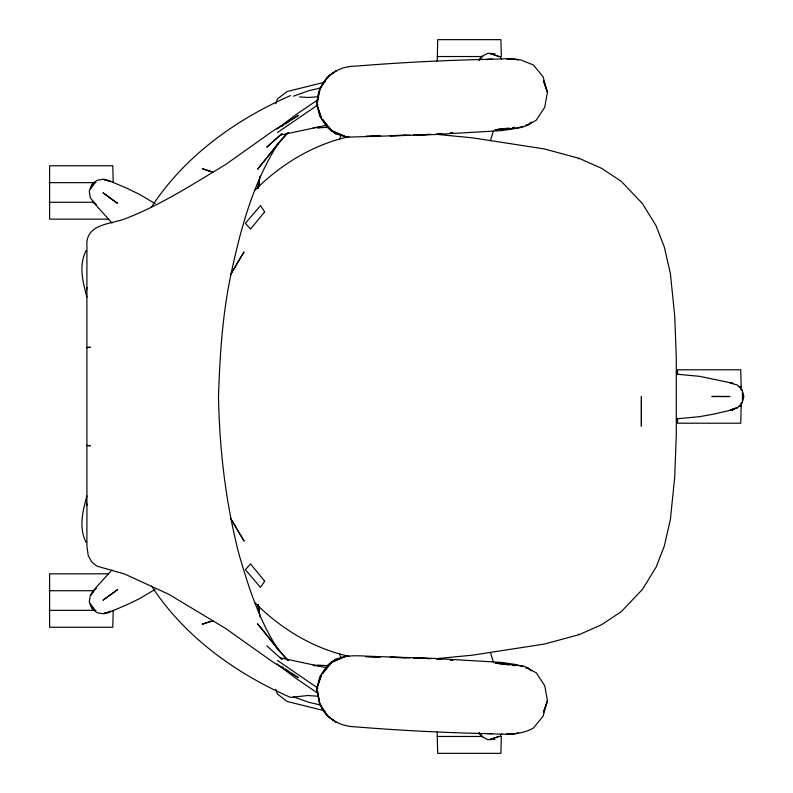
<?xml version="1.0" encoding="UTF-8"?>
<svg xmlns="http://www.w3.org/2000/svg" width="793" height="793" viewBox="0 0 793 793"><rect width="100%" height="100%" fill="white"/><g stroke="black" fill="none" stroke-linecap="round" stroke-linejoin="round"><path stroke-width="1.19" d="M291.398 119.981L298.426 115.282L273.555 130.508L225.688 164.488C192.838 184.234 160.592 205.179 124.62 218.987C109.692 224.399 85.069 224.022 86.923 246.613L86.923 546.397L88.261 555.724L91.978 562.346L97.043 566.162L124.62 574.013L168.939 594.344L225.688 628.512L273.555 662.492L298.426 677.718L291.398 673.029M113.23 610.352L112.784 627.243L49.592 627.243L49.592 573.835L108.552 573.835M741.207 402.636L740.771 423.204L677.569 423.204L677.44 418.377M108.552 219.155L49.592 219.155L49.592 165.757L112.784 165.757L113.23 182.648M437.25 61.448L437.706 39.65L500.898 39.65L501.335 56.541L498.123 56.541M677.44 374.623L677.569 369.796L740.771 369.796L741.207 390.364M258.3 188.03L260.074 176.135M86.556 289.921L86.913 287.532M258.32 188.03L259.46 180.844M317.349 102.138C317.359 81.51 335.122 66.007 355.264 66.176C400.822 62.459 446.479 60.159 492.175 59.257L486.743 59.485L506.648 58.702L517.601 59.465L518.483 59.733L506.648 58.702L520.476 59.822L533.441 64.986L543.126 76.891L547.17 91.859L543.512 80.886M257.695 188.377L259.172 179.912M317.18 103.288L320.263 87.835L328.609 75.751L336.232 70.666L331.801 74.096M86.883 496.021C82.74 511.089 78.477 527.87 86.249 542.6M339.81 139.191L340.673 135.583M316.942 688.502L319.777 676.716L326.855 666.11L336.034 659.171L326.766 666.457C337.838 653.283 356.077 655.752 371.451 656.366L433.94 658.428L501.999 662.423L515.757 664.524L522.746 666.616M493.444 130.686L490.361 140.827M275.845 103.714L277.362 99.016L287.066 91.552L324.872 82.155M543.512 712.114L547.17 701.141L543.126 716.109L533.441 728.014C519.157 736.122 502.445 734.219 486.743 733.515M317.309 687.422L321.304 675.527M543.592 712.124L547.497 701.171L545.217 688.245L544.722 685.717L536.266 672.831L523.608 665.981L495.04 663.097L508.918 664.97M86.249 250.41C78.477 265.13 82.74 281.911 86.883 296.978M500.561 735.577L501.612 733.525M279.106 142.106C253.76 181.111 241.141 226.788 231.497 271.88C222.575 312.848 219.83 354.689 218.501 396.5C219.443 449.611 225.718 502.504 238.911 554C248.744 587.583 259.43 621.603 279.106 650.894M479.2 60.298L481.708 56.432L487.873 53.3L494.773 53.656M151.542 206.914C184.561 156.31 235.62 119.574 290.486 95.606M96.637 588.119L92.84 591.271L94.684 589.744L90.699 595.246L95.447 588.168L112.051 569.939M110.197 198.111L117.632 203.424L102.991 192.788L110.277 198.002M479.943 59.485L481.946 56.739L478.833 60M322.741 673.654L331.415 662.393L346.7 655.831L331.415 662.393L321.73 673.971L316.417 689.018L319.926 704.214C325.556 718.765 340.187 726.447 355.264 726.824C400.822 730.551 446.479 732.841 492.175 733.743M278.333 143.067L257.586 169.236L287.254 132.937M94.684 589.744L90.343 595.117L89.262 601.937L91.73 608.39L97.103 612.741L103.933 613.822L110.376 611.344L108.354 612.622L103.923 613.435L106.074 612.741M279.959 141.223L288.503 132.431M255.277 189.953C280.811 164.25 313.513 144.445 348.999 136.693M531.231 122.241C521.774 131.351 506.826 126.979 495.04 129.903L508.918 128.03M282.149 133.402L266.775 147.201L280.246 135.127L326.746 125.254M531.251 122.281L528.574 124.64L526.245 125.334M329.135 76.158L327.36 77.526L319.926 88.786L316.417 103.982L321.73 119.029L331.415 130.607L335.657 133.769L346.7 137.169L433.94 134.582L501.999 130.577L515.757 128.476L522.746 126.384M277.074 129.081L295.155 115.233L318.082 99.561M110.197 594.889L102.991 600.212L117.632 589.576L110.277 594.998M277.51 132.52L317.993 104.825M281.356 126.692L283.359 125.344M285.371 124.005L289.386 121.319M578.484 158.769L579.168 158.352L601.659 168.354L621.187 181.26L642.469 203.642L656.098 225.787L664.346 247.059L670.402 273.664L674.724 315.921L676.28 357.732L676.28 435.278L674.724 477.079L670.402 519.336L664.346 545.941L656.098 567.213L642.469 589.358L621.187 611.74L601.659 624.646L579.168 634.648L544.295 644.075L472.489 655.167L436.229 658.666M155.061 589.457L139.429 598.675L126.751 604.811L108.354 612.622L110.435 611.304L108.225 612.037M578.563 158.62L579.168 158.352L544.295 148.925L472.489 137.833L436.229 134.334M293.489 96.161L308.963 90.63L320.808 87.983M730.442 409.852L732.901 409.694L730.512 409.852L736.965 407.741L732.901 409.694L713.432 414.184L699.565 416.672L676.974 418.793M730.512 409.852L737.183 408.058L742.07 403.171L743.864 396.5L742.07 389.829L737.183 384.942L730.512 383.148M320.085 127.326L317.686 127.891L328.718 127.257M314.197 665.833L317.686 665.109L328.718 665.743M320.541 127.177L313.275 127.663M526.265 125.076L528.574 124.64L536.266 120.169L544.722 107.293L547.497 91.829L543.592 80.886M512.387 127.564L514.697 127.257M318.548 96.726L308.011 97.489L299.595 96.895M86.625 347.641L90.323 347.235L86.625 347.522M431.055 134.394L413.837 135.117M442.008 133.63L437.141 133.967L440.769 133.65M450.533 133.036L452.972 132.867L450.523 133.006M429.796 134.374L413.787 134.979M494.773 739.344L487.873 739.7L481.708 736.568L479.2 732.702M379.183 135.999L365.593 136.396L380.442 136.009M390.305 135.672L406.373 135.197M390.334 135.742L410.12 135.216M720.986 396.431L711.856 396.5L729.947 396.5L720.986 396.569M437.25 56.541L482.848 56.541M49.136 182.648L95.973 182.648M49.136 202.274L93.505 202.274M739.056 386.687L741.207 386.687M739.056 406.313L741.207 406.313M49.136 590.726L93.505 590.726M49.136 610.352L95.973 610.352M313.275 665.337L320.541 665.823M437.25 731.552L437.25 736.459L482.848 736.459M498.113 736.459L501.335 736.459L500.898 753.35L437.706 753.35L437.25 736.459M380.442 656.991L365.593 656.594L379.183 657M390.334 657.258L410.12 657.784M413.837 657.883L431.055 658.606M390.305 657.328L406.373 657.803M413.787 658.021L429.796 658.626M730.442 383.148L732.901 383.306L699.565 376.328L676.974 374.207M440.769 659.35L437.112 659.112L442.008 659.37M450.523 659.994L452.962 660.163L450.533 659.964M86.625 445.478L90.323 445.775L86.625 445.359M318.548 696.274L308.011 695.511L290.486 697.394C235.62 673.426 184.561 636.7 151.542 586.086M512.387 665.436L514.697 665.743M348.999 656.307C313.513 648.555 280.811 628.75 255.277 603.047M526.265 667.924L528.574 668.36L531.251 670.719M280.246 657.873L326.746 667.746M320.808 705.017L308.963 702.37L293.489 696.839M324.872 710.845L287.066 701.448L277.362 693.984L275.845 689.286M526.245 667.666L528.574 668.36L531.231 670.759M106.074 180.259L103.923 179.565L108.354 180.378L126.751 188.199L139.429 194.335L155.061 203.543M108.225 180.963L110.376 181.656L103.933 179.178L97.103 180.259L91.73 184.61L89.262 191.063L90.343 197.883L94.684 203.256M578.563 634.39L579.168 634.648L578.484 634.231M281.356 666.318L283.359 667.656M285.371 668.995L289.386 671.681M317.993 688.175L277.51 660.48M318.082 693.439L295.155 677.767L277.074 663.919M329.135 716.852L327.36 715.474L319.926 704.214L317.18 689.712M331.801 718.904L336.232 722.334L327.44 715.97L319.559 703.877L317.349 690.862M96.637 204.881L92.84 201.729L112.051 223.061M266.775 645.799L282.149 659.607M279.959 651.777L288.503 660.569M478.833 733L481.946 736.261L479.943 733.515M287.254 660.063L257.586 623.764L278.333 649.933M322.741 119.347L331.415 130.607L346.7 137.169L331.415 130.607L326.766 126.543L336.034 133.829L326.855 126.89L319.777 116.284L316.942 104.498M500.561 57.423L501.612 59.475M317.309 105.578L321.304 117.473M490.361 652.173L493.444 662.314M339.81 653.809L340.673 657.417M257.695 604.623L259.172 613.088M258.32 604.98L259.46 612.156M86.556 503.079L86.913 505.468M258.3 604.97L260.074 616.865M641.408 396.5L641.388 425.99L641.408 396.5M742.635 396.5L742.466 400.733L742.466 392.267L742.635 396.5M242.846 253.651L230.406 274.943L244.046 251.976L242.846 253.651M92.662 185.284L90.372 188.853L95.348 182.003L92.662 185.284M264.664 581.18L260.471 587.355L245.364 569.681L250.548 563.952L264.664 581.18M264.664 211.82L250.548 229.048L245.364 223.319L260.471 205.645L264.664 211.82M202.443 168.701L212.782 172.25L202.443 168.701M498.371 736.717L490.312 739.334L498.371 736.717M212.782 620.75L202.324 624.17L212.782 620.75M518.483 733.267L506.648 734.298L518.483 733.267M494.416 54.747L490.312 53.666L498.371 56.283L494.416 54.747M95.348 610.997L90.372 604.147L95.348 610.997M244.046 541.024L230.406 518.057L244.046 541.024"/></g></svg>
